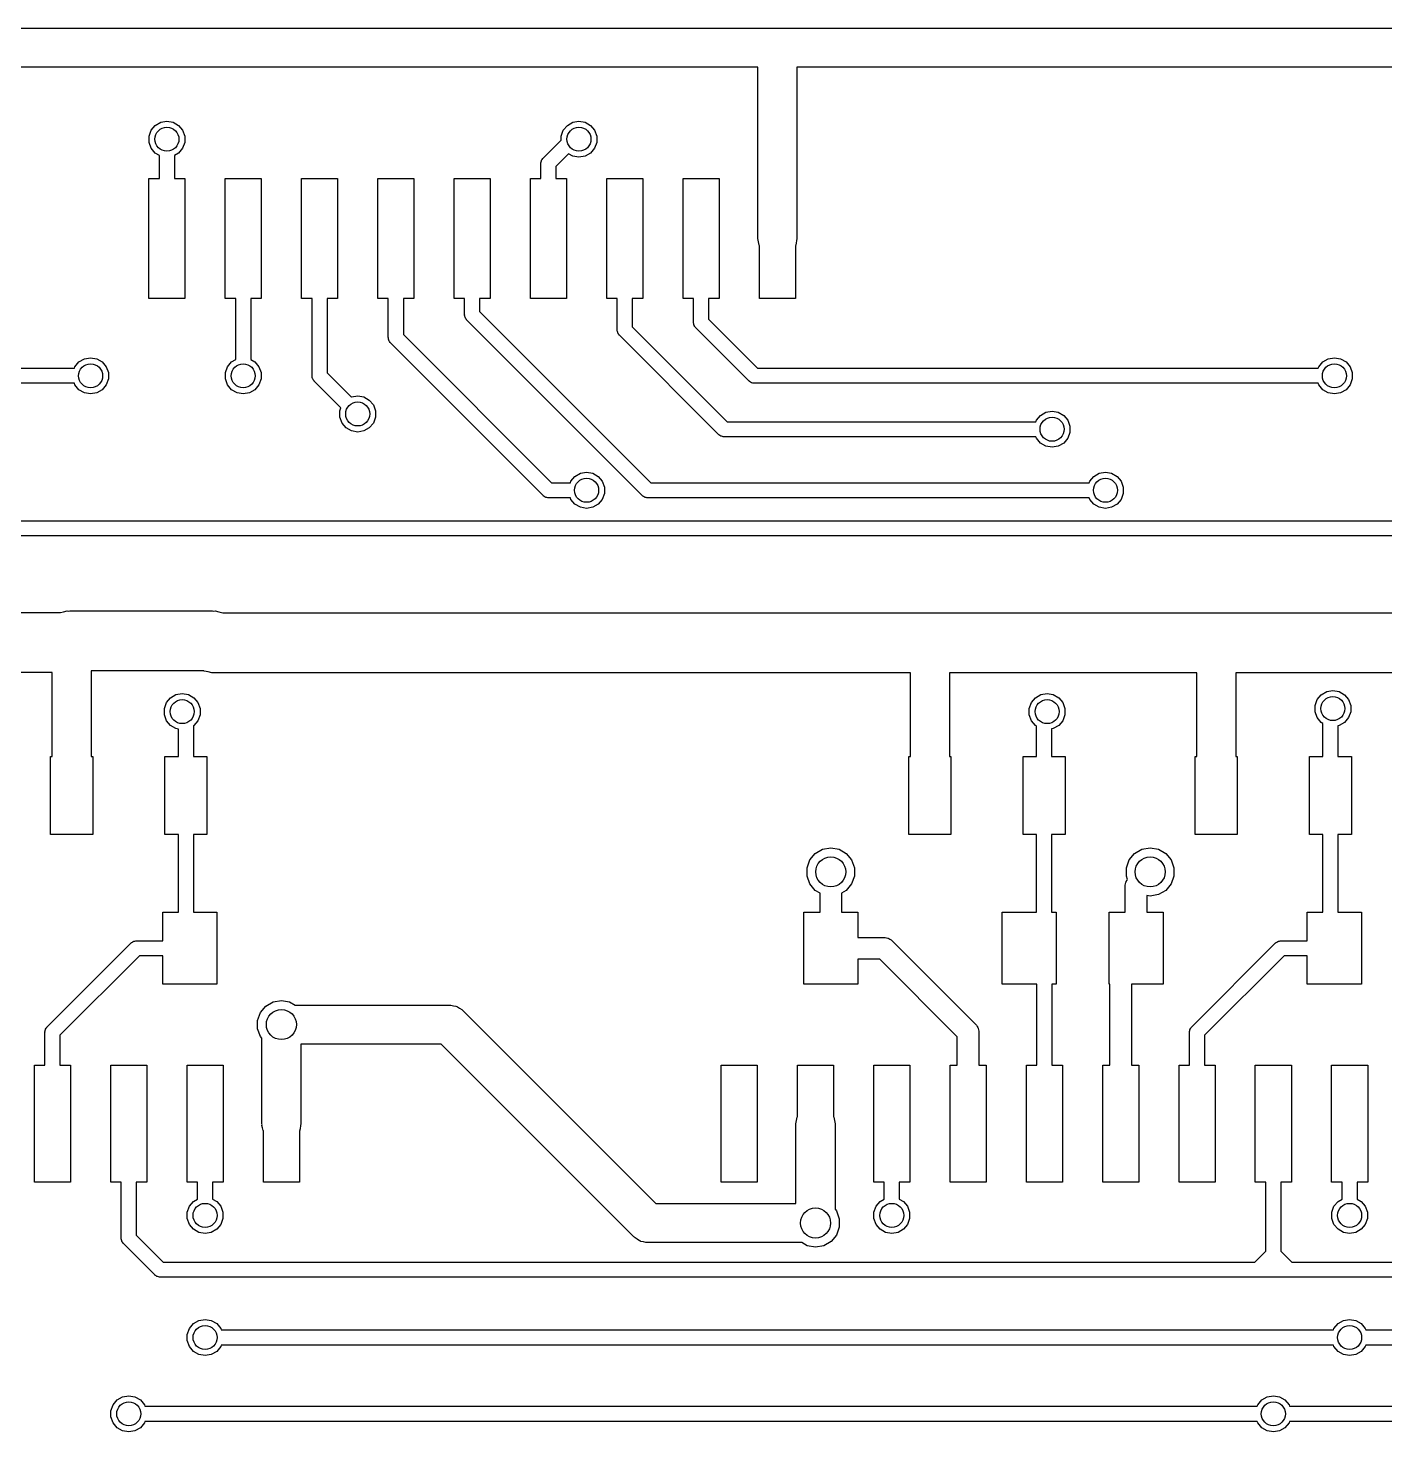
# Model space of a CAD drawing. Extents: x 25 to 125, y -125 to -25.
# Drawn here: x 58.65 to 81.23, y -73.45 to -50.09 of the extents above; entities that cross this region are included whole.
import ezdxf

# ---------------------------------------------------------------- set-up
doc = ezdxf.new("R2010")
doc.units = 0
doc.header["$MEASUREMENT"] = 0
doc.layers.add('BLACK', color=7, linetype='CONTINUOUS')

msp = doc.modelspace()

# ---------------------------------------------------------------- linework, layer by layer
at = {"layer": 'Black'}
for p, q in [((50.165, -50.094), (71.12, -50.094)), ((71.12, -50.094), (92.075, -50.094)), ((70.795, -50.744), (50.49, -50.744)), ((70.795, -53.595), (70.795, -50.744)), ((91.75, -50.744), (71.445, -50.744)), ((71.445, -50.744), (71.445, -53.595)), ((60.6634, -51.8907), (60.6992, -51.7924)), ((60.6992, -51.7924), (60.7664, -51.7123)), ((60.7664, -51.7123), (60.857, -51.66)), ((60.857, -51.66), (60.96, -51.6419)), ((60.96, -51.6419), (61.063, -51.66)), ((61.063, -51.66), (61.1536, -51.7123)), ((61.1536, -51.7123), (61.2208, -51.7924)), ((61.2208, -51.7924), (61.2566, -51.8907)), ((67.5214, -51.8907), (67.5572, -51.7924)), ((67.5572, -51.7924), (67.6244, -51.7123)), ((67.6244, -51.7123), (67.715, -51.66)), ((67.715, -51.66), (67.818, -51.6419)), ((67.818, -51.6419), (67.921, -51.66)), ((67.921, -51.66), (68.0116, -51.7123)), ((68.0116, -51.7123), (68.0788, -51.7924)), ((68.0788, -51.7924), (68.1146, -51.8907)), ((60.6634, -51.9953), (60.6634, -51.8907)), ((60.6992, -52.0936), (60.6634, -51.9953)), ((61.2566, -51.9953), (61.2208, -52.0936)), ((61.2566, -51.8907), (61.2566, -51.9953)), ((67.2216, -52.2566), (67.5214, -51.9568)), ((67.5214, -51.9568), (67.5214, -51.8907)), ((68.1146, -51.9953), (68.0788, -52.0936)), ((68.1146, -51.8907), (68.1146, -51.9953)), ((60.7664, -52.1737), (60.6992, -52.0936)), ((60.835, -52.2133), (60.7664, -52.1737)), ((60.835, -52.595), (60.835, -52.2133)), ((61.1536, -52.1737), (61.085, -52.2133)), ((61.085, -52.2133), (61.085, -52.595)), ((61.2208, -52.0936), (61.1536, -52.1737)), ((67.1855, -52.3341), (67.1897, -52.3183)), ((67.1897, -52.3183), (67.1925, -52.3022)), ((67.1925, -52.3022), (67.1953, -52.2975)), ((67.1953, -52.2975), (67.1967, -52.2922)), ((67.1967, -52.2922), (67.2061, -52.2788)), ((67.2061, -52.2788), (67.2142, -52.2647)), ((67.2142, -52.2647), (67.2185, -52.2611)), ((67.2185, -52.2611), (67.2216, -52.2566)), ((67.6458, -52.186), (67.435, -52.3968)), ((67.715, -52.226), (67.6458, -52.186)), ((67.818, -52.2441), (67.715, -52.226)), ((67.921, -52.226), (67.818, -52.2441)), ((68.0116, -52.1737), (67.921, -52.226)), ((68.0788, -52.0936), (68.0116, -52.1737)), ((67.185, -52.345), (67.186, -52.3396)), ((67.185, -52.595), (67.185, -52.345)), ((67.186, -52.3396), (67.1855, -52.3341)), ((67.435, -52.3968), (67.435, -52.595)), ((60.66, -54.595), (60.66, -52.595)), ((60.66, -52.595), (60.835, -52.595)), ((61.085, -52.595), (61.26, -52.595)), ((61.26, -52.595), (61.26, -54.595)), ((61.93, -54.595), (61.93, -52.595)), ((61.93, -52.595), (62.53, -52.595)), ((62.53, -52.595), (62.53, -54.595)), ((63.2, -54.595), (63.2, -52.595)), ((63.2, -52.595), (63.8, -52.595)), ((63.8, -52.595), (63.8, -54.595)), ((64.47, -54.595), (64.47, -52.595)), ((64.47, -52.595), (65.07, -52.595)), ((65.07, -52.595), (65.07, -54.595)), ((65.74, -54.595), (65.74, -52.595)), ((65.74, -52.595), (66.34, -52.595)), ((66.34, -52.595), (66.34, -54.595)), ((67.01, -54.595), (67.01, -52.595)), ((67.01, -52.595), (67.185, -52.595)), ((67.435, -52.595), (67.61, -52.595)), ((67.61, -52.595), (67.61, -54.595)), ((68.28, -54.595), (68.28, -52.595)), ((68.28, -52.595), (68.88, -52.595)), ((68.88, -52.595), (68.88, -54.595)), ((69.55, -54.595), (69.55, -52.595)), ((69.55, -52.595), (70.15, -52.595)), ((70.15, -52.595), (70.15, -54.595)), ((70.8146, -53.7062), (70.795, -53.595)), ((70.82, -53.7155), (70.8146, -53.7062)), ((70.82, -54.595), (70.82, -53.7155)), ((71.4254, -53.7062), (71.42, -53.7155)), ((71.42, -53.7155), (71.42, -54.595)), ((71.445, -53.595), (71.4254, -53.7062)), ((61.26, -54.595), (60.66, -54.595)), ((62.105, -54.595), (61.93, -54.595)), ((62.105, -55.6097), (62.105, -54.595)), ((62.53, -54.595), (62.355, -54.595)), ((62.355, -54.595), (62.355, -55.6097)), ((63.375, -54.595), (63.2, -54.595)), ((63.375, -55.88), (63.375, -54.595)), ((63.8, -54.595), (63.625, -54.595)), ((63.625, -54.595), (63.625, -55.8282)), ((64.645, -54.595), (64.47, -54.595)), ((64.645, -55.245), (64.645, -54.595)), ((65.07, -54.595), (64.895, -54.595)), ((64.895, -54.595), (64.895, -55.1932)), ((65.915, -54.595), (65.74, -54.595)), ((65.915, -54.864), (65.915, -54.595)), ((66.34, -54.595), (66.165, -54.595)), ((66.165, -54.595), (66.165, -54.8122)), ((67.61, -54.595), (67.01, -54.595)), ((68.455, -54.595), (68.28, -54.595)), ((68.455, -55.118), (68.455, -54.595)), ((68.88, -54.595), (68.705, -54.595)), ((68.705, -54.595), (68.705, -55.0662)), ((69.725, -54.595), (69.55, -54.595)), ((69.725, -54.991), (69.725, -54.595)), ((70.15, -54.595), (69.975, -54.595)), ((69.975, -54.595), (69.975, -54.9392)), ((71.42, -54.595), (70.82, -54.595)), ((65.916, -54.8694), (65.915, -54.864)), ((65.9155, -54.8749), (65.916, -54.8694)), ((65.9197, -54.8907), (65.9155, -54.8749)), ((65.9225, -54.9068), (65.9197, -54.8907)), ((66.165, -54.8122), (69.0128, -57.66)), ((65.9253, -54.9115), (65.9225, -54.9068)), ((65.9267, -54.9168), (65.9253, -54.9115)), ((65.9361, -54.9302), (65.9267, -54.9168)), ((65.9442, -54.9443), (65.9361, -54.9302)), ((65.9485, -54.9479), (65.9442, -54.9443)), ((65.9516, -54.9524), (65.9485, -54.9479)), ((68.8726, -57.8734), (65.9516, -54.9524)), ((68.456, -55.1234), (68.455, -55.118)), ((68.4555, -55.1289), (68.456, -55.1234)), ((68.705, -55.0662), (70.2828, -56.644)), ((69.726, -54.9964), (69.725, -54.991)), ((69.7255, -55.0019), (69.726, -54.9964)), ((69.7297, -55.0177), (69.7255, -55.0019)), ((69.7325, -55.0338), (69.7297, -55.0177)), ((69.7353, -55.0385), (69.7325, -55.0338)), ((69.7367, -55.0438), (69.7353, -55.0385)), ((69.7461, -55.0572), (69.7367, -55.0438)), ((69.7542, -55.0713), (69.7461, -55.0572)), ((69.7585, -55.0749), (69.7542, -55.0713)), ((69.7616, -55.0794), (69.7585, -55.0749)), ((70.6506, -55.9684), (69.7616, -55.0794)), ((69.975, -54.9392), (70.7908, -55.755)), ((64.646, -55.2504), (64.645, -55.245)), ((64.6455, -55.2559), (64.646, -55.2504)), ((64.6497, -55.2717), (64.6455, -55.2559)), ((64.6525, -55.2878), (64.6497, -55.2717)), ((64.6553, -55.2925), (64.6525, -55.2878)), ((64.6567, -55.2978), (64.6553, -55.2925)), ((64.6661, -55.3112), (64.6567, -55.2978)), ((64.6742, -55.3253), (64.6661, -55.3112)), ((64.6785, -55.3289), (64.6742, -55.3253)), ((64.6816, -55.3334), (64.6785, -55.3289)), ((67.2216, -57.8734), (64.6816, -55.3334)), ((64.895, -55.1932), (67.3618, -57.66)), ((68.4597, -55.1447), (68.4555, -55.1289)), ((68.4625, -55.1608), (68.4597, -55.1447)), ((68.4653, -55.1655), (68.4625, -55.1608)), ((68.4667, -55.1708), (68.4653, -55.1655)), ((68.4761, -55.1842), (68.4667, -55.1708)), ((68.4842, -55.1983), (68.4761, -55.1842)), ((68.4885, -55.2019), (68.4842, -55.1983)), ((68.4916, -55.2064), (68.4885, -55.2019)), ((70.1426, -56.8574), (68.4916, -55.2064)), ((59.587, -55.597), (59.69, -55.5789)), ((59.69, -55.5789), (59.793, -55.597)), ((80.288, -55.597), (80.391, -55.5789)), ((80.391, -55.5789), (80.494, -55.597)), ((50.4048, -55.755), (59.4199, -55.755)), ((59.4199, -55.755), (59.4292, -55.7294)), ((59.4292, -55.7294), (59.4964, -55.6493)), ((59.4964, -55.6493), (59.587, -55.597)), ((59.793, -55.597), (59.8836, -55.6493)), ((59.8836, -55.6493), (59.9508, -55.7294)), ((59.9508, -55.7294), (59.9866, -55.8277)), ((59.9866, -55.8277), (59.9866, -55.9323)), ((61.9334, -55.8277), (61.9692, -55.7294)), ((61.9334, -55.9323), (61.9334, -55.8277)), ((61.9692, -55.7294), (62.0364, -55.6493)), ((62.0364, -55.6493), (62.105, -55.6097)), ((62.355, -55.6097), (62.4236, -55.6493)), ((62.4236, -55.6493), (62.4908, -55.7294)), ((62.4908, -55.7294), (62.5266, -55.8277)), ((62.5266, -55.8277), (62.5266, -55.9323)), ((63.625, -55.8282), (64.03, -56.2332)), ((70.7908, -55.755), (80.1209, -55.755)), ((80.1209, -55.755), (80.1302, -55.7294)), ((80.1302, -55.7294), (80.1974, -55.6493)), ((80.1974, -55.6493), (80.288, -55.597)), ((80.494, -55.597), (80.5846, -55.6493)), ((80.5846, -55.6493), (80.6518, -55.7294)), ((80.6518, -55.7294), (80.6876, -55.8277)), ((80.6876, -55.8277), (80.6876, -55.9323)), ((59.4199, -56.005), (50.353, -56.005)), ((59.4292, -56.0306), (59.4199, -56.005)), ((59.4964, -56.1107), (59.4292, -56.0306)), ((59.9508, -56.0306), (59.8836, -56.1107)), ((59.9866, -55.9323), (59.9508, -56.0306)), ((61.9692, -56.0306), (61.9334, -55.9323)), ((62.0364, -56.1107), (61.9692, -56.0306)), ((62.4908, -56.0306), (62.4236, -56.1107)), ((62.5266, -55.9323), (62.4908, -56.0306)), ((63.376, -55.8854), (63.375, -55.88)), ((63.3755, -55.8909), (63.376, -55.8854)), ((63.3797, -55.9067), (63.3755, -55.8909)), ((63.3825, -55.9228), (63.3797, -55.9067)), ((63.3853, -55.9275), (63.3825, -55.9228)), ((63.3867, -55.9328), (63.3853, -55.9275)), ((63.3961, -55.9462), (63.3867, -55.9328)), ((63.4042, -55.9604), (63.3961, -55.9462)), ((63.4085, -55.9639), (63.4042, -55.9604)), ((63.4116, -55.9684), (63.4085, -55.9639)), ((63.8564, -56.4132), (63.4116, -55.9684)), ((70.6551, -55.9715), (70.6506, -55.9684)), ((70.6586, -55.9758), (70.6551, -55.9715)), ((70.6728, -55.9839), (70.6586, -55.9758)), ((70.6862, -55.9933), (70.6728, -55.9839)), ((70.6915, -55.9947), (70.6862, -55.9933)), ((70.6962, -55.9975), (70.6915, -55.9947)), ((70.7123, -56.0003), (70.6962, -55.9975)), ((70.7281, -56.0045), (70.7123, -56.0003)), ((70.7336, -56.004), (70.7281, -56.0045)), ((70.739, -56.005), (70.7336, -56.004)), ((80.1209, -56.005), (70.739, -56.005)), ((80.1302, -56.0306), (80.1209, -56.005)), ((80.1974, -56.1107), (80.1302, -56.0306)), ((80.6518, -56.0306), (80.5846, -56.1107)), ((80.6876, -55.9323), (80.6518, -56.0306)), ((59.587, -56.163), (59.4964, -56.1107)), ((59.69, -56.1811), (59.587, -56.163)), ((59.793, -56.163), (59.69, -56.1811)), ((59.8836, -56.1107), (59.793, -56.163)), ((62.127, -56.163), (62.0364, -56.1107)), ((62.23, -56.1811), (62.127, -56.163)), ((62.333, -56.163), (62.23, -56.1811)), ((62.4236, -56.1107), (62.333, -56.163)), ((64.03, -56.2332), (64.032, -56.232)), ((64.032, -56.232), (64.135, -56.2139)), ((64.135, -56.2139), (64.238, -56.232)), ((64.238, -56.232), (64.3286, -56.2843)), ((64.3286, -56.2843), (64.3958, -56.3644)), ((80.288, -56.163), (80.1974, -56.1107)), ((80.391, -56.1811), (80.288, -56.163)), ((80.494, -56.163), (80.391, -56.1811)), ((80.5846, -56.1107), (80.494, -56.163)), ((63.8384, -56.4627), (63.8564, -56.4132)), ((63.8384, -56.5673), (63.8384, -56.4627)), ((64.3958, -56.3644), (64.4316, -56.4627)), ((64.4316, -56.4627), (64.4316, -56.5673)), ((75.4984, -56.5383), (75.589, -56.486)), ((75.589, -56.486), (75.692, -56.4679)), ((75.692, -56.4679), (75.795, -56.486)), ((75.795, -56.486), (75.8856, -56.5383)), ((63.8742, -56.6656), (63.8384, -56.5673)), ((63.9414, -56.7457), (63.8742, -56.6656)), ((64.032, -56.798), (63.9414, -56.7457)), ((64.3286, -56.7457), (64.238, -56.798)), ((64.3958, -56.6656), (64.3286, -56.7457)), ((64.4316, -56.5673), (64.3958, -56.6656)), ((70.2828, -56.644), (75.4219, -56.644)), ((75.4219, -56.644), (75.4312, -56.6184)), ((75.4312, -56.6184), (75.4984, -56.5383)), ((75.8856, -56.5383), (75.9528, -56.6184)), ((75.9528, -56.6184), (75.9886, -56.7167)), ((75.9886, -56.7167), (75.9886, -56.8213)), ((64.135, -56.8161), (64.032, -56.798)), ((64.238, -56.798), (64.135, -56.8161)), ((70.1471, -56.8605), (70.1426, -56.8574)), ((70.1507, -56.8648), (70.1471, -56.8605)), ((70.1648, -56.8729), (70.1507, -56.8648)), ((70.1782, -56.8823), (70.1648, -56.8729)), ((70.1835, -56.8837), (70.1782, -56.8823)), ((70.1882, -56.8865), (70.1835, -56.8837)), ((70.2043, -56.8893), (70.1882, -56.8865)), ((70.2201, -56.8935), (70.2043, -56.8893)), ((70.2256, -56.893), (70.2201, -56.8935)), ((70.231, -56.894), (70.2256, -56.893)), ((75.4219, -56.894), (70.231, -56.894)), ((75.4312, -56.9196), (75.4219, -56.894)), ((75.4984, -56.9997), (75.4312, -56.9196)), ((75.9528, -56.9196), (75.8856, -56.9997)), ((75.9886, -56.8213), (75.9528, -56.9196)), ((75.589, -57.052), (75.4984, -56.9997)), ((75.692, -57.0701), (75.589, -57.052)), ((75.795, -57.052), (75.692, -57.0701)), ((75.8856, -56.9997), (75.795, -57.052)), ((67.3618, -57.66), (67.6749, -57.66)), ((67.6749, -57.66), (67.6842, -57.6344)), ((67.6842, -57.6344), (67.7514, -57.5543)), ((67.7514, -57.5543), (67.842, -57.502)), ((67.842, -57.502), (67.945, -57.4839)), ((67.945, -57.4839), (68.048, -57.502)), ((68.048, -57.502), (68.1386, -57.5543)), ((68.1386, -57.5543), (68.2058, -57.6344)), ((68.2058, -57.6344), (68.2416, -57.7327)), ((69.0128, -57.66), (76.3109, -57.66)), ((76.3109, -57.66), (76.3202, -57.6344)), ((76.3202, -57.6344), (76.3874, -57.5543)), ((76.3874, -57.5543), (76.478, -57.502)), ((76.478, -57.502), (76.581, -57.4839)), ((76.581, -57.4839), (76.684, -57.502)), ((76.684, -57.502), (76.7746, -57.5543)), ((76.7746, -57.5543), (76.8418, -57.6344)), ((76.8418, -57.6344), (76.8776, -57.7327)), ((67.2261, -57.8765), (67.2216, -57.8734)), ((67.2297, -57.8808), (67.2261, -57.8765)), ((67.2438, -57.8889), (67.2297, -57.8808)), ((67.2572, -57.8983), (67.2438, -57.8889)), ((67.2625, -57.8997), (67.2572, -57.8983)), ((67.2672, -57.9025), (67.2625, -57.8997)), ((67.2833, -57.9053), (67.2672, -57.9025)), ((67.2991, -57.9095), (67.2833, -57.9053)), ((67.3046, -57.909), (67.2991, -57.9095)), ((67.31, -57.91), (67.3046, -57.909)), ((67.6749, -57.91), (67.31, -57.91)), ((67.6842, -57.9356), (67.6749, -57.91)), ((68.2416, -57.8373), (68.2058, -57.9356)), ((68.2416, -57.7327), (68.2416, -57.8373)), ((68.8771, -57.8765), (68.8726, -57.8734)), ((68.8807, -57.8808), (68.8771, -57.8765)), ((68.8948, -57.8889), (68.8807, -57.8808)), ((68.9082, -57.8983), (68.8948, -57.8889)), ((68.9135, -57.8997), (68.9082, -57.8983)), ((68.9182, -57.9025), (68.9135, -57.8997)), ((68.9343, -57.9053), (68.9182, -57.9025)), ((68.9501, -57.9095), (68.9343, -57.9053)), ((68.9556, -57.909), (68.9501, -57.9095)), ((68.961, -57.91), (68.9556, -57.909)), ((76.3109, -57.91), (68.961, -57.91)), ((76.3202, -57.9356), (76.3109, -57.91)), ((76.8776, -57.8373), (76.8418, -57.9356)), ((76.8776, -57.7327), (76.8776, -57.8373)), ((67.7514, -58.0157), (67.6842, -57.9356)), ((67.842, -58.068), (67.7514, -58.0157)), ((67.945, -58.0861), (67.842, -58.068)), ((68.048, -58.068), (67.945, -58.0861)), ((68.1386, -58.0157), (68.048, -58.068)), ((68.2058, -57.9356), (68.1386, -58.0157)), ((76.3874, -58.0157), (76.3202, -57.9356)), ((76.478, -58.068), (76.3874, -58.0157)), ((76.581, -58.0861), (76.478, -58.068)), ((76.684, -58.068), (76.581, -58.0861)), ((76.7746, -58.0157), (76.684, -58.068)), ((76.8418, -57.9356), (76.7746, -58.0157)), ((34.544, -58.295), (108.569, -58.295)), ((108.569, -58.545), (34.5958, -58.545)), ((59.2363, -59.8098), (59.2994, -59.7929)), ((59.2994, -59.7929), (59.3213, -59.7948)), ((59.3213, -59.7948), (59.343, -59.791)), ((59.343, -59.791), (61.718, -59.791)), ((61.718, -59.791), (61.7397, -59.7948)), ((61.7397, -59.7948), (61.7616, -59.7929)), ((61.7616, -59.7929), (61.8247, -59.8098)), ((54.363, -59.818), (59.1899, -59.818)), ((59.1899, -59.818), (59.2363, -59.8098)), ((61.8247, -59.8098), (61.889, -59.8212)), ((61.889, -59.8212), (61.8957, -59.825)), ((61.8957, -59.825), (73.66, -59.825)), ((73.66, -59.825), (78.359, -59.825)), ((78.359, -59.825), (92.329, -59.825)), ((59.05, -60.818), (54.62, -60.818)), ((59.05, -62.215), (59.05, -60.818)), ((61.5743, -60.791), (59.7, -60.791)), ((59.7, -60.791), (59.7, -62.215)), ((61.581, -60.7948), (61.5743, -60.791)), ((61.6453, -60.8062), (61.581, -60.7948)), ((61.7084, -60.8231), (61.6453, -60.8062)), ((61.7303, -60.8212), (61.7084, -60.8231)), ((61.752, -60.825), (61.7303, -60.8212)), ((73.335, -60.825), (61.752, -60.825)), ((73.335, -62.215), (73.335, -60.825)), ((78.1, -60.825), (73.985, -60.825)), ((73.985, -60.825), (73.985, -62.215)), ((78.1, -62.215), (78.1, -60.825)), ((92.07, -60.825), (78.75, -60.825)), ((78.75, -60.825), (78.75, -62.215)), ((61.0204, -61.2373), (61.111, -61.185)), ((61.111, -61.185), (61.214, -61.1669)), ((61.214, -61.1669), (61.317, -61.185)), ((61.317, -61.185), (61.4076, -61.2373)), ((75.4164, -61.2373), (75.507, -61.185)), ((75.507, -61.185), (75.61, -61.1669)), ((75.61, -61.1669), (75.713, -61.185)), ((75.713, -61.185), (75.8036, -61.2373)), ((80.1048, -61.2666), (80.172, -61.1865)), ((80.172, -61.1865), (80.2626, -61.1342)), ((80.2626, -61.1342), (80.3656, -61.1161)), ((80.3656, -61.1161), (80.4686, -61.1342)), ((80.4686, -61.1342), (80.5592, -61.1865)), ((80.5592, -61.1865), (80.6264, -61.2666)), ((60.9174, -61.4157), (60.9532, -61.3174)), ((60.9174, -61.5203), (60.9174, -61.4157)), ((60.9532, -61.3174), (61.0204, -61.2373)), ((61.4076, -61.2373), (61.4748, -61.3174)), ((61.4748, -61.3174), (61.5106, -61.4157)), ((61.5106, -61.4157), (61.5106, -61.5203)), ((75.3134, -61.4157), (75.3492, -61.3174)), ((75.3134, -61.5203), (75.3134, -61.4157)), ((75.3492, -61.3174), (75.4164, -61.2373)), ((75.8036, -61.2373), (75.8708, -61.3174)), ((75.8708, -61.3174), (75.9066, -61.4157)), ((75.9066, -61.4157), (75.9066, -61.5203)), ((80.069, -61.3649), (80.1048, -61.2666)), ((80.069, -61.4695), (80.069, -61.3649)), ((80.6264, -61.2666), (80.6622, -61.3649)), ((80.6622, -61.3649), (80.6622, -61.4695)), ((60.9532, -61.6186), (60.9174, -61.5203)), ((61.0204, -61.6987), (60.9532, -61.6186)), ((61.4748, -61.6186), (61.4076, -61.6987)), ((61.5106, -61.5203), (61.4748, -61.6186)), ((75.3492, -61.6186), (75.3134, -61.5203)), ((75.4164, -61.6987), (75.3492, -61.6186)), ((75.8708, -61.6186), (75.8036, -61.6987)), ((75.9066, -61.5203), (75.8708, -61.6186)), ((80.1048, -61.5678), (80.069, -61.4695)), ((80.172, -61.6479), (80.1048, -61.5678)), ((80.2, -61.664), (80.172, -61.6479)), ((80.2, -62.215), (80.2, -61.664)), ((80.5592, -61.6479), (80.4686, -61.7002)), ((80.6264, -61.5678), (80.5592, -61.6479)), ((80.6622, -61.4695), (80.6264, -61.5678)), ((61.111, -61.751), (61.0204, -61.6987)), ((61.15, -61.7579), (61.111, -61.751)), ((61.15, -62.215), (61.15, -61.7579)), ((61.4076, -61.6987), (61.4, -61.7031)), ((61.4, -61.7031), (61.4, -62.215)), ((75.435, -61.7094), (75.4164, -61.6987)), ((75.435, -62.215), (75.435, -61.7094)), ((75.713, -61.751), (75.685, -61.7559)), ((75.685, -61.7559), (75.685, -62.215)), ((75.8036, -61.6987), (75.713, -61.751)), ((80.4686, -61.7002), (80.45, -61.7035)), ((80.45, -61.7035), (80.45, -62.215)), ((59.025, -63.515), (59.025, -62.215)), ((59.025, -62.215), (59.05, -62.215)), ((59.7, -62.215), (59.725, -62.215)), ((59.725, -62.215), (59.725, -63.515)), ((60.925, -63.515), (60.925, -62.215)), ((60.925, -62.215), (61.15, -62.215)), ((61.4, -62.215), (61.625, -62.215)), ((61.625, -62.215), (61.625, -63.515)), ((73.31, -63.515), (73.31, -62.215)), ((73.31, -62.215), (73.335, -62.215)), ((73.985, -62.215), (74.01, -62.215)), ((74.01, -62.215), (74.01, -63.515)), ((75.21, -63.515), (75.21, -62.215)), ((75.21, -62.215), (75.435, -62.215)), ((75.685, -62.215), (75.91, -62.215)), ((75.91, -62.215), (75.91, -63.515)), ((78.075, -63.515), (78.075, -62.215)), ((78.075, -62.215), (78.1, -62.215)), ((78.75, -62.215), (78.775, -62.215)), ((78.775, -62.215), (78.775, -63.515)), ((79.975, -63.515), (79.975, -62.215)), ((79.975, -62.215), (80.2, -62.215)), ((80.45, -62.215), (80.675, -62.215)), ((80.675, -62.215), (80.675, -63.515)), ((59.725, -63.515), (59.025, -63.515)), ((61.15, -63.515), (60.925, -63.515)), ((61.15, -64.805), (61.15, -63.515)), ((61.625, -63.515), (61.4, -63.515)), ((61.4, -63.515), (61.4, -64.805)), ((74.01, -63.515), (73.31, -63.515)), ((75.435, -63.515), (75.21, -63.515)), ((75.435, -64.805), (75.435, -63.515)), ((75.91, -63.515), (75.685, -63.515)), ((75.685, -63.515), (75.685, -64.805)), ((78.775, -63.515), (78.075, -63.515)), ((80.2, -63.515), (79.975, -63.515)), ((80.2, -64.805), (80.2, -63.515)), ((80.675, -63.515), (80.45, -63.515)), ((80.45, -63.515), (80.45, -64.805)), ((71.7509, -63.8274), (71.8717, -63.7577)), ((71.8717, -63.7577), (72.009, -63.7335)), ((72.009, -63.7335), (72.1463, -63.7577)), ((72.1463, -63.7577), (72.2671, -63.8274)), ((77.0669, -63.8274), (77.1877, -63.7577)), ((77.1877, -63.7577), (77.325, -63.7335)), ((77.325, -63.7335), (77.4623, -63.7577)), ((77.4623, -63.7577), (77.5831, -63.8274)), ((71.6136, -64.0653), (71.6613, -63.9342)), ((71.6613, -63.9342), (71.7509, -63.8274)), ((72.2671, -63.8274), (72.3567, -63.9342)), ((72.3567, -63.9342), (72.4044, -64.0653)), ((76.9296, -64.0653), (76.9773, -63.9342)), ((76.9773, -63.9342), (77.0669, -63.8274)), ((77.5831, -63.8274), (77.6727, -63.9342)), ((77.6727, -63.9342), (77.7204, -64.0653)), ((71.6136, -64.2047), (71.6136, -64.0653)), ((71.6613, -64.3358), (71.6136, -64.2047)), ((72.4044, -64.2047), (72.3567, -64.3358)), ((72.4044, -64.0653), (72.4044, -64.2047)), ((76.9296, -64.2047), (76.9296, -64.0653)), ((76.9493, -64.2591), (76.9296, -64.2047)), ((77.7204, -64.2047), (77.6727, -64.3358)), ((77.7204, -64.0653), (77.7204, -64.2047)), ((71.7509, -64.4426), (71.6613, -64.3358)), ((71.83, -64.4883), (71.7509, -64.4426)), ((72.2671, -64.4426), (72.19, -64.4871)), ((72.3567, -64.3358), (72.2671, -64.4426)), ((76.91, -64.37), (76.9114, -64.3622)), ((76.91, -64.805), (76.91, -64.37)), ((76.9107, -64.3543), (76.9168, -64.3316)), ((76.9114, -64.3622), (76.9107, -64.3543)), ((76.9168, -64.3316), (76.9209, -64.3084)), ((76.9209, -64.3084), (76.9248, -64.3016)), ((76.9248, -64.3016), (76.9269, -64.2939)), ((76.9269, -64.2939), (76.9404, -64.2747)), ((76.9404, -64.2747), (76.9493, -64.2591)), ((77.5831, -64.4426), (77.4623, -64.5123)), ((77.6727, -64.3358), (77.5831, -64.4426)), ((71.83, -64.805), (71.83, -64.4883)), ((72.19, -64.4871), (72.19, -64.805)), ((77.325, -64.5365), (77.27, -64.5268)), ((77.27, -64.5268), (77.27, -64.805)), ((77.4623, -64.5123), (77.325, -64.5365)), ((60.89, -65.28), (60.89, -64.805)), ((60.89, -64.805), (61.15, -64.805)), ((61.4, -64.805), (61.79, -64.805)), ((61.79, -64.805), (61.79, -66.005)), ((71.56, -66.005), (71.56, -64.805)), ((71.56, -64.805), (71.83, -64.805)), ((72.19, -64.805), (72.46, -64.805)), ((72.46, -64.805), (72.46, -65.225)), ((74.86, -66.005), (74.86, -64.805)), ((74.86, -64.805), (75.435, -64.805)), ((75.685, -64.805), (75.76, -64.805)), ((75.76, -64.805), (75.76, -66.005)), ((76.64, -66.005), (76.64, -64.805)), ((76.64, -64.805), (76.91, -64.805)), ((77.27, -64.805), (77.54, -64.805)), ((77.54, -64.805), (77.54, -66.005)), ((79.94, -65.28), (79.94, -64.805)), ((79.94, -64.805), (80.2, -64.805)), ((80.45, -64.805), (80.84, -64.805)), ((80.84, -64.805), (80.84, -66.005)), ((58.9666, -66.7136), (60.3636, -65.3166)), ((60.3636, -65.3166), (60.3681, -65.3135)), ((60.3681, -65.3135), (60.3717, -65.3092)), ((60.3717, -65.3092), (60.3858, -65.3011)), ((60.3858, -65.3011), (60.3992, -65.2917)), ((60.3992, -65.2917), (60.4045, -65.2903)), ((60.4045, -65.2903), (60.4092, -65.2875)), ((60.4092, -65.2875), (60.4253, -65.2847)), ((60.4253, -65.2847), (60.4411, -65.2805)), ((60.4411, -65.2805), (60.4466, -65.281)), ((60.4466, -65.281), (60.452, -65.28)), ((60.452, -65.28), (60.89, -65.28)), ((72.46, -65.225), (72.898, -65.225)), ((72.898, -65.225), (72.9058, -65.2264)), ((72.9058, -65.2264), (72.9137, -65.2257)), ((72.9137, -65.2257), (72.9364, -65.2318)), ((72.9364, -65.2318), (72.9596, -65.2359)), ((72.9596, -65.2359), (72.9664, -65.2398)), ((72.9664, -65.2398), (72.9741, -65.2419)), ((72.9741, -65.2419), (72.9933, -65.2554)), ((72.9933, -65.2554), (73.0137, -65.2671)), ((73.0137, -65.2671), (73.0188, -65.2732)), ((73.0188, -65.2732), (73.0253, -65.2777)), ((73.0253, -65.2777), (74.4223, -66.6747)), ((78.0166, -66.7136), (79.4136, -65.3166)), ((79.4136, -65.3166), (79.4181, -65.3135)), ((79.4181, -65.3135), (79.4217, -65.3092)), ((79.4217, -65.3092), (79.4358, -65.3011)), ((79.4358, -65.3011), (79.4492, -65.2917)), ((79.4492, -65.2917), (79.4545, -65.2903)), ((79.4545, -65.2903), (79.4592, -65.2875)), ((79.4592, -65.2875), (79.4753, -65.2847)), ((79.4753, -65.2847), (79.4911, -65.2805)), ((79.4911, -65.2805), (79.4966, -65.281)), ((79.4966, -65.281), (79.502, -65.28)), ((79.502, -65.28), (79.94, -65.28)), ((60.5038, -65.53), (59.18, -66.8538)), ((60.89, -65.53), (60.5038, -65.53)), ((60.89, -66.005), (60.89, -65.53)), ((72.8234, -65.585), (72.46, -65.585)), ((72.46, -65.585), (72.46, -66.005)), ((74.115, -66.8766), (72.8234, -65.585)), ((79.5538, -65.53), (78.23, -66.8538)), ((79.94, -65.53), (79.5538, -65.53)), ((79.94, -66.005), (79.94, -65.53)), ((61.79, -66.005), (60.89, -66.005)), ((72.46, -66.005), (71.56, -66.005)), ((75.44, -66.005), (74.86, -66.005)), ((75.44, -67.35), (75.44, -66.005)), ((75.76, -66.005), (75.69, -66.005)), ((75.69, -66.005), (75.69, -67.35)), ((76.655, -66.005), (76.64, -66.005)), ((76.655, -67.35), (76.655, -66.005)), ((77.54, -66.005), (77.015, -66.005)), ((77.015, -66.005), (77.015, -67.35)), ((80.84, -66.005), (79.94, -66.005)), ((62.6069, -66.3674), (62.7277, -66.2977)), ((62.7277, -66.2977), (62.865, -66.2735)), ((62.865, -66.2735), (63.0023, -66.2977)), ((63.0023, -66.2977), (63.0929, -66.35)), ((62.4696, -66.6053), (62.5173, -66.4742)), ((62.5173, -66.4742), (62.6069, -66.3674)), ((63.0929, -66.35), (65.659, -66.35)), ((65.659, -66.35), (65.6731, -66.3525)), ((65.6731, -66.3525), (65.6873, -66.3512)), ((65.6873, -66.3512), (65.7283, -66.3622)), ((65.7283, -66.3622), (65.7702, -66.3696)), ((65.7702, -66.3696), (65.7825, -66.3767)), ((65.7825, -66.3767), (65.7964, -66.3804)), ((65.7964, -66.3804), (65.8311, -66.4048)), ((65.8311, -66.4048), (65.8679, -66.426)), ((65.8679, -66.426), (65.8771, -66.437)), ((65.8771, -66.437), (65.8888, -66.4452)), ((65.8888, -66.4452), (69.0956, -69.652)), ((58.93, -66.802), (58.931, -66.7966)), ((58.93, -67.35), (58.93, -66.802)), ((58.9305, -66.7911), (58.9347, -66.7753)), ((58.931, -66.7966), (58.9305, -66.7911)), ((58.9347, -66.7753), (58.9375, -66.7592)), ((58.9375, -66.7592), (58.9403, -66.7545)), ((58.9403, -66.7545), (58.9417, -66.7492)), ((58.9417, -66.7492), (58.9511, -66.7358)), ((58.9511, -66.7358), (58.9592, -66.7217)), ((58.9592, -66.7217), (58.9635, -66.7181)), ((58.9635, -66.7181), (58.9666, -66.7136)), ((62.4696, -66.7447), (62.4696, -66.6053)), ((62.5173, -66.8758), (62.4696, -66.7447)), ((74.4223, -66.6747), (74.4268, -66.6812)), ((74.4268, -66.6812), (74.4329, -66.6863)), ((74.4329, -66.6863), (74.4446, -66.7067)), ((74.4446, -66.7067), (74.4581, -66.7259)), ((74.4581, -66.7259), (74.4602, -66.7336)), ((74.4602, -66.7336), (74.4641, -66.7404)), ((74.4641, -66.7404), (74.4682, -66.7636)), ((74.4682, -66.7636), (74.4743, -66.7863)), ((74.4743, -66.7863), (74.4736, -66.7942)), ((74.4736, -66.7942), (74.475, -66.802)), ((74.475, -66.802), (74.475, -67.35)), ((77.98, -66.802), (77.981, -66.7966)), ((77.98, -67.35), (77.98, -66.802)), ((77.9805, -66.7911), (77.9847, -66.7753)), ((77.981, -66.7966), (77.9805, -66.7911)), ((77.9847, -66.7753), (77.9875, -66.7592)), ((77.9875, -66.7592), (77.9903, -66.7545)), ((77.9903, -66.7545), (77.9917, -66.7492)), ((77.9917, -66.7492), (78.0011, -66.7358)), ((78.0011, -66.7358), (78.0092, -66.7217)), ((78.0092, -66.7217), (78.0135, -66.7181)), ((78.0135, -66.7181), (78.0166, -66.7136)), ((59.18, -66.8538), (59.18, -67.35)), ((62.54, -66.9029), (62.5173, -66.8758)), ((62.54, -68.325), (62.54, -66.9029)), ((65.5244, -67), (63.19, -67)), ((63.19, -67), (63.19, -68.325)), ((68.7312, -70.2068), (65.5244, -67)), ((74.115, -67.35), (74.115, -66.8766)), ((78.23, -66.8538), (78.23, -67.35)), ((58.755, -69.3), (58.755, -67.35)), ((58.755, -67.35), (58.93, -67.35)), ((59.18, -67.35), (59.355, -67.35)), ((59.355, -67.35), (59.355, -69.3)), ((60.025, -69.3), (60.025, -67.35)), ((60.025, -67.35), (60.625, -67.35)), ((60.625, -67.35), (60.625, -69.3)), ((61.295, -69.3), (61.295, -67.35)), ((61.295, -67.35), (61.895, -67.35)), ((61.895, -67.35), (61.895, -69.3)), ((70.185, -69.3), (70.185, -67.35)), ((70.185, -67.35), (70.785, -67.35)), ((70.785, -67.35), (70.785, -69.3)), ((71.455, -68.2045), (71.455, -67.35)), ((71.455, -67.35), (72.055, -67.35)), ((72.055, -67.35), (72.055, -68.2045)), ((72.725, -69.3), (72.725, -67.35)), ((72.725, -67.35), (73.325, -67.35)), ((73.325, -67.35), (73.325, -69.3)), ((73.995, -69.3), (73.995, -67.35)), ((73.995, -67.35), (74.115, -67.35)), ((74.475, -67.35), (74.595, -67.35)), ((74.595, -67.35), (74.595, -69.3)), ((75.265, -69.3), (75.265, -67.35)), ((75.265, -67.35), (75.44, -67.35)), ((75.69, -67.35), (75.865, -67.35)), ((75.865, -67.35), (75.865, -69.3)), ((76.535, -69.3), (76.535, -67.35)), ((76.535, -67.35), (76.655, -67.35)), ((77.015, -67.35), (77.135, -67.35)), ((77.135, -67.35), (77.135, -69.3)), ((77.805, -69.3), (77.805, -67.35)), ((77.805, -67.35), (77.98, -67.35)), ((78.23, -67.35), (78.405, -67.35)), ((78.405, -67.35), (78.405, -69.3)), ((79.075, -69.3), (79.075, -67.35)), ((79.075, -67.35), (79.675, -67.35)), ((79.675, -67.35), (79.675, -69.3)), ((80.345, -69.3), (80.345, -67.35)), ((80.345, -67.35), (80.945, -67.35)), ((80.945, -67.35), (80.945, -69.3)), ((71.4496, -68.2138), (71.455, -68.2045)), ((72.055, -68.2045), (72.0604, -68.2138)), ((62.5425, -68.3391), (62.54, -68.325)), ((62.5412, -68.3533), (62.5425, -68.3391)), ((62.5522, -68.3943), (62.5412, -68.3533)), ((62.5596, -68.4362), (62.5522, -68.3943)), ((62.565, -68.4455), (62.5596, -68.4362)), ((63.1704, -68.4362), (63.165, -68.4455)), ((63.172, -68.4271), (63.1704, -68.4362)), ((63.1799, -68.4101), (63.172, -68.4271)), ((63.1848, -68.3546), (63.1799, -68.4101)), ((63.19, -68.325), (63.1848, -68.3546)), ((71.43, -68.325), (71.4496, -68.2138)), ((71.43, -69.652), (71.43, -68.325)), ((72.0604, -68.2138), (72.08, -68.325)), ((72.08, -68.325), (72.08, -69.7491)), ((62.565, -69.3), (62.565, -68.4455)), ((63.165, -68.4455), (63.165, -69.3)), ((59.355, -69.3), (58.755, -69.3)), ((60.2, -69.3), (60.025, -69.3)), ((60.2, -70.231), (60.2, -69.3)), ((60.625, -69.3), (60.45, -69.3)), ((60.45, -69.3), (60.45, -70.1792)), ((61.47, -69.3), (61.295, -69.3)), ((61.47, -69.5797), (61.47, -69.3)), ((61.895, -69.3), (61.72, -69.3)), ((61.72, -69.3), (61.72, -69.5797)), ((63.165, -69.3), (62.565, -69.3)), ((70.785, -69.3), (70.185, -69.3)), ((72.9, -69.3), (72.725, -69.3)), ((72.9, -69.5797), (72.9, -69.3)), ((73.325, -69.3), (73.15, -69.3)), ((73.15, -69.3), (73.15, -69.5797)), ((74.595, -69.3), (73.995, -69.3)), ((75.865, -69.3), (75.265, -69.3)), ((77.135, -69.3), (76.535, -69.3)), ((78.405, -69.3), (77.805, -69.3)), ((79.25, -69.3), (79.075, -69.3)), ((79.25, -70.4462), (79.25, -69.3)), ((79.675, -69.3), (79.5, -69.3)), ((79.5, -69.3), (79.5, -70.4462)), ((80.52, -69.3), (80.345, -69.3)), ((80.52, -69.5797), (80.52, -69.3)), ((80.945, -69.3), (80.77, -69.3)), ((80.77, -69.3), (80.77, -69.5797)), ((61.4014, -69.6193), (61.47, -69.5797)), ((61.72, -69.5797), (61.7886, -69.6193)), ((72.8314, -69.6193), (72.9, -69.5797)), ((73.15, -69.5797), (73.2186, -69.6193)), ((80.4514, -69.6193), (80.52, -69.5797)), ((80.77, -69.5797), (80.8386, -69.6193)), ((61.2984, -69.7977), (61.3342, -69.6994)), ((61.2984, -69.9023), (61.2984, -69.7977)), ((61.3342, -69.6994), (61.4014, -69.6193)), ((61.7886, -69.6193), (61.8558, -69.6994)), ((61.8558, -69.6994), (61.8916, -69.7977)), ((61.8916, -69.7977), (61.8916, -69.9023)), ((69.0956, -69.652), (71.43, -69.652)), ((72.08, -69.7491), (72.1027, -69.7762)), ((72.1027, -69.7762), (72.1504, -69.9073)), ((72.7284, -69.7977), (72.7642, -69.6994)), ((72.7284, -69.9023), (72.7284, -69.7977)), ((72.7642, -69.6994), (72.8314, -69.6193)), ((73.2186, -69.6193), (73.2858, -69.6994)), ((73.2858, -69.6994), (73.3216, -69.7977)), ((73.3216, -69.7977), (73.3216, -69.9023)), ((80.3484, -69.7977), (80.3842, -69.6994)), ((80.3484, -69.9023), (80.3484, -69.7977)), ((80.3842, -69.6994), (80.4514, -69.6193)), ((80.8386, -69.6193), (80.9058, -69.6994)), ((80.9058, -69.6994), (80.9416, -69.7977)), ((80.9416, -69.7977), (80.9416, -69.9023)), ((61.3342, -70.0006), (61.2984, -69.9023)), ((61.4014, -70.0807), (61.3342, -70.0006)), ((61.8558, -70.0006), (61.7886, -70.0807)), ((61.8916, -69.9023), (61.8558, -70.0006)), ((72.1504, -70.0467), (72.1027, -70.1778)), ((72.1504, -69.9073), (72.1504, -70.0467)), ((72.7642, -70.0006), (72.7284, -69.9023)), ((72.8314, -70.0807), (72.7642, -70.0006)), ((73.2858, -70.0006), (73.2186, -70.0807)), ((73.3216, -69.9023), (73.2858, -70.0006)), ((80.3842, -70.0006), (80.3484, -69.9023)), ((80.4514, -70.0807), (80.3842, -70.0006)), ((80.9058, -70.0006), (80.8386, -70.0807)), ((80.9416, -69.9023), (80.9058, -70.0006)), ((60.201, -70.2364), (60.2, -70.231)), ((60.2005, -70.2419), (60.201, -70.2364)), ((60.2047, -70.2577), (60.2005, -70.2419)), ((60.2075, -70.2738), (60.2047, -70.2577)), ((60.2103, -70.2785), (60.2075, -70.2738)), ((60.2117, -70.2838), (60.2103, -70.2785)), ((60.2211, -70.2972), (60.2117, -70.2838)), ((60.2292, -70.3113), (60.2211, -70.2972)), ((60.45, -70.1792), (60.8978, -70.627)), ((61.492, -70.133), (61.4014, -70.0807)), ((61.595, -70.1511), (61.492, -70.133)), ((61.698, -70.133), (61.595, -70.1511)), ((61.7886, -70.0807), (61.698, -70.133)), ((68.7429, -70.215), (68.7312, -70.2068)), ((68.7521, -70.226), (68.7429, -70.215)), ((68.7889, -70.2472), (68.7521, -70.226)), ((68.8236, -70.2715), (68.7889, -70.2472)), ((68.8375, -70.2753), (68.8236, -70.2715)), ((68.8498, -70.2824), (68.8375, -70.2753)), ((68.8917, -70.2898), (68.8498, -70.2824)), ((68.9327, -70.3008), (68.8917, -70.2898)), ((68.9469, -70.2995), (68.9327, -70.3008)), ((68.961, -70.302), (68.9469, -70.2995)), ((71.5271, -70.302), (68.961, -70.302)), ((71.6177, -70.3543), (71.5271, -70.302)), ((72.0131, -70.2846), (71.8923, -70.3543)), ((72.1027, -70.1778), (72.0131, -70.2846)), ((72.922, -70.133), (72.8314, -70.0807)), ((73.025, -70.1511), (72.922, -70.133)), ((73.128, -70.133), (73.025, -70.1511)), ((73.2186, -70.0807), (73.128, -70.133)), ((80.542, -70.133), (80.4514, -70.0807)), ((80.645, -70.1511), (80.542, -70.133)), ((80.748, -70.133), (80.645, -70.1511)), ((80.8386, -70.0807), (80.748, -70.133)), ((60.2335, -70.3149), (60.2292, -70.3113)), ((60.2366, -70.3194), (60.2335, -70.3149)), ((60.7576, -70.8404), (60.2366, -70.3194)), ((71.755, -70.3785), (71.6177, -70.3543)), ((71.8923, -70.3543), (71.755, -70.3785)), ((79.0692, -70.627), (79.25, -70.4462)), ((79.5, -70.4462), (79.6808, -70.627)), ((60.8978, -70.627), (79.0692, -70.627)), ((79.6808, -70.627), (98.1192, -70.627)), ((60.7621, -70.8435), (60.7576, -70.8404)), ((60.7657, -70.8478), (60.7621, -70.8435)), ((60.7798, -70.8559), (60.7657, -70.8478)), ((60.7932, -70.8653), (60.7798, -70.8559)), ((60.7985, -70.8667), (60.7932, -70.8653)), ((60.8032, -70.8695), (60.7985, -70.8667)), ((60.8193, -70.8723), (60.8032, -70.8695)), ((60.8351, -70.8765), (60.8193, -70.8723)), ((60.8406, -70.876), (60.8351, -70.8765)), ((60.846, -70.877), (60.8406, -70.876)), ((79.121, -70.877), (60.846, -70.877)), ((79.388, -70.877), (79.121, -70.877)), ((79.629, -70.877), (79.388, -70.877)), ((98.171, -70.877), (79.629, -70.877)), ((61.3342, -71.7314), (61.4014, -71.6513)), ((61.4014, -71.6513), (61.492, -71.599)), ((61.492, -71.599), (61.595, -71.5809)), ((61.595, -71.5809), (61.698, -71.599)), ((61.698, -71.599), (61.7886, -71.6513)), ((61.7886, -71.6513), (61.8558, -71.7314)), ((80.3842, -71.7314), (80.4514, -71.6513)), ((80.4514, -71.6513), (80.542, -71.599)), ((80.542, -71.599), (80.645, -71.5809)), ((80.645, -71.5809), (80.748, -71.599)), ((80.748, -71.599), (80.8386, -71.6513)), ((80.8386, -71.6513), (80.9058, -71.7314)), ((61.2984, -71.8297), (61.3342, -71.7314)), ((61.2984, -71.9343), (61.2984, -71.8297)), ((61.3342, -72.0326), (61.2984, -71.9343)), ((61.8558, -71.7314), (61.8651, -71.757)), ((61.8651, -71.757), (80.3749, -71.757)), ((80.3749, -71.757), (80.3842, -71.7314)), ((80.9058, -71.7314), (80.9151, -71.757)), ((80.9151, -71.757), (99.4249, -71.757)), ((61.4014, -72.1127), (61.3342, -72.0326)), ((61.492, -72.165), (61.4014, -72.1127)), ((61.595, -72.1831), (61.492, -72.165)), ((61.698, -72.165), (61.595, -72.1831)), ((61.7886, -72.1127), (61.698, -72.165)), ((61.8558, -72.0326), (61.7886, -72.1127)), ((61.8651, -72.007), (61.8558, -72.0326)), ((80.3749, -72.007), (61.8651, -72.007)), ((80.3842, -72.0326), (80.3749, -72.007)), ((80.4514, -72.1127), (80.3842, -72.0326)), ((80.542, -72.165), (80.4514, -72.1127)), ((80.645, -72.1831), (80.542, -72.165)), ((80.748, -72.165), (80.645, -72.1831)), ((80.8386, -72.1127), (80.748, -72.165)), ((80.9058, -72.0326), (80.8386, -72.1127)), ((80.9151, -72.007), (80.9058, -72.0326)), ((99.4249, -72.007), (80.9151, -72.007)), ((60.1314, -72.9213), (60.222, -72.869)), ((60.222, -72.869), (60.325, -72.8509)), ((60.325, -72.8509), (60.428, -72.869)), ((60.428, -72.869), (60.5186, -72.9213)), ((79.1814, -72.9213), (79.272, -72.869)), ((79.272, -72.869), (79.375, -72.8509)), ((79.375, -72.8509), (79.478, -72.869)), ((79.478, -72.869), (79.5686, -72.9213)), ((60.0284, -73.0997), (60.0642, -73.0014)), ((60.0284, -73.2043), (60.0284, -73.0997)), ((60.0642, -73.0014), (60.1314, -72.9213)), ((60.5186, -72.9213), (60.5858, -73.0014)), ((60.5858, -73.0014), (60.5951, -73.027)), ((60.5951, -73.027), (79.1049, -73.027)), ((79.1049, -73.027), (79.1142, -73.0014)), ((79.1142, -73.0014), (79.1814, -72.9213)), ((79.5686, -72.9213), (79.6358, -73.0014)), ((79.6358, -73.0014), (79.6451, -73.027)), ((79.6451, -73.027), (98.9169, -73.027)), ((60.0642, -73.3026), (60.0284, -73.2043)), ((60.1314, -73.3827), (60.0642, -73.3026)), ((60.5858, -73.3026), (60.5186, -73.3827)), ((60.5951, -73.277), (60.5858, -73.3026)), ((79.1049, -73.277), (60.5951, -73.277)), ((79.1142, -73.3026), (79.1049, -73.277)), ((79.1814, -73.3827), (79.1142, -73.3026)), ((79.6358, -73.3026), (79.5686, -73.3827)), ((79.6451, -73.277), (79.6358, -73.3026)), ((98.9169, -73.277), (79.6451, -73.277)), ((60.222, -73.435), (60.1314, -73.3827)), ((60.325, -73.4531), (60.222, -73.435)), ((60.428, -73.435), (60.325, -73.4531)), ((60.5186, -73.3827), (60.428, -73.435)), ((79.272, -73.435), (79.1814, -73.3827)), ((79.375, -73.4531), (79.272, -73.435)), ((79.478, -73.435), (79.375, -73.4531)), ((79.5686, -73.3827), (79.478, -73.435))]:
    msp.add_line(p, q, dxfattribs=at)
for centre, radius in [((60.96, -51.943), 0.2), ((67.818, -51.943), 0.2), ((59.69, -55.88), 0.2), ((62.23, -55.88), 0.2), ((80.391, -55.88), 0.2), ((64.135, -56.515), 0.2), ((75.692, -56.769), 0.2), ((67.945, -57.785), 0.2), ((76.581, -57.785), 0.2), ((61.214, -61.468), 0.2), ((75.61, -61.468), 0.2), ((80.3656, -61.4172), 0.2), ((72.009, -64.135), 0.25), ((77.325, -64.135), 0.25), ((62.865, -66.675), 0.25), ((61.595, -69.85), 0.2), ((71.755, -69.977), 0.25), ((73.025, -69.85), 0.2), ((80.645, -69.85), 0.2), ((61.595, -71.882), 0.2), ((80.645, -71.882), 0.2), ((60.325, -73.152), 0.2), ((79.375, -73.152), 0.2)]:
    msp.add_circle(centre, radius, dxfattribs=at)

doc.saveas('drawing.dxf')
